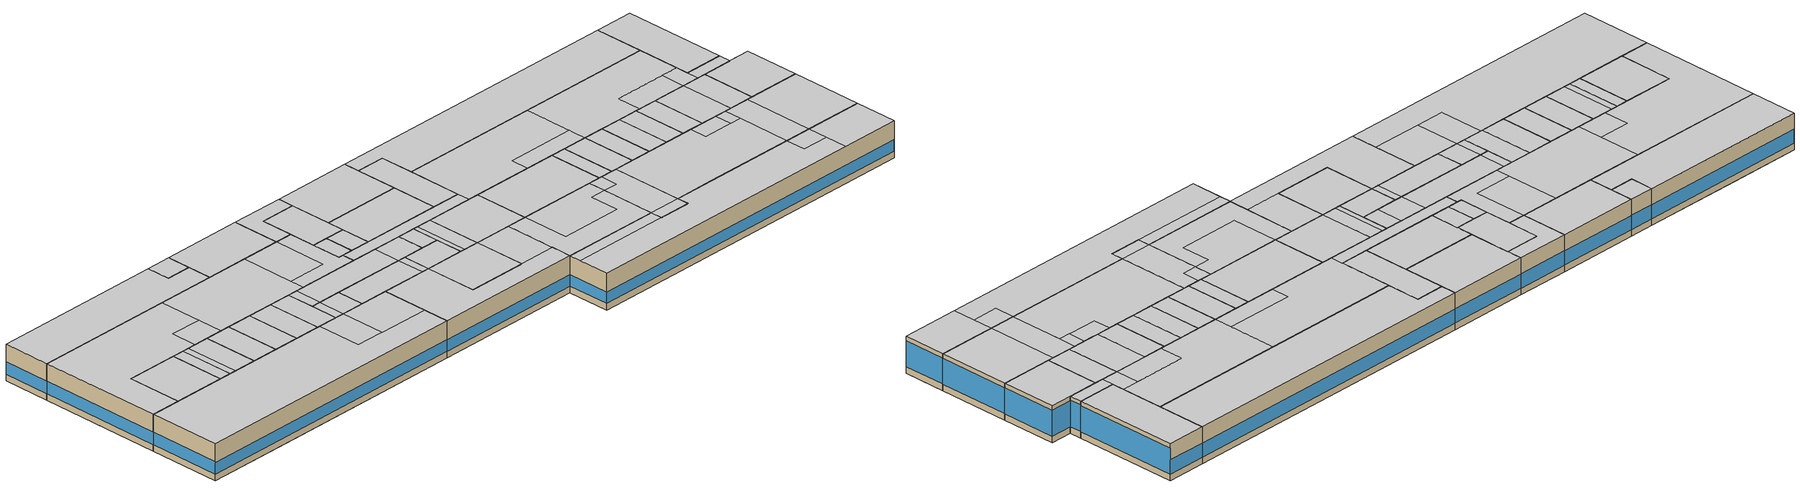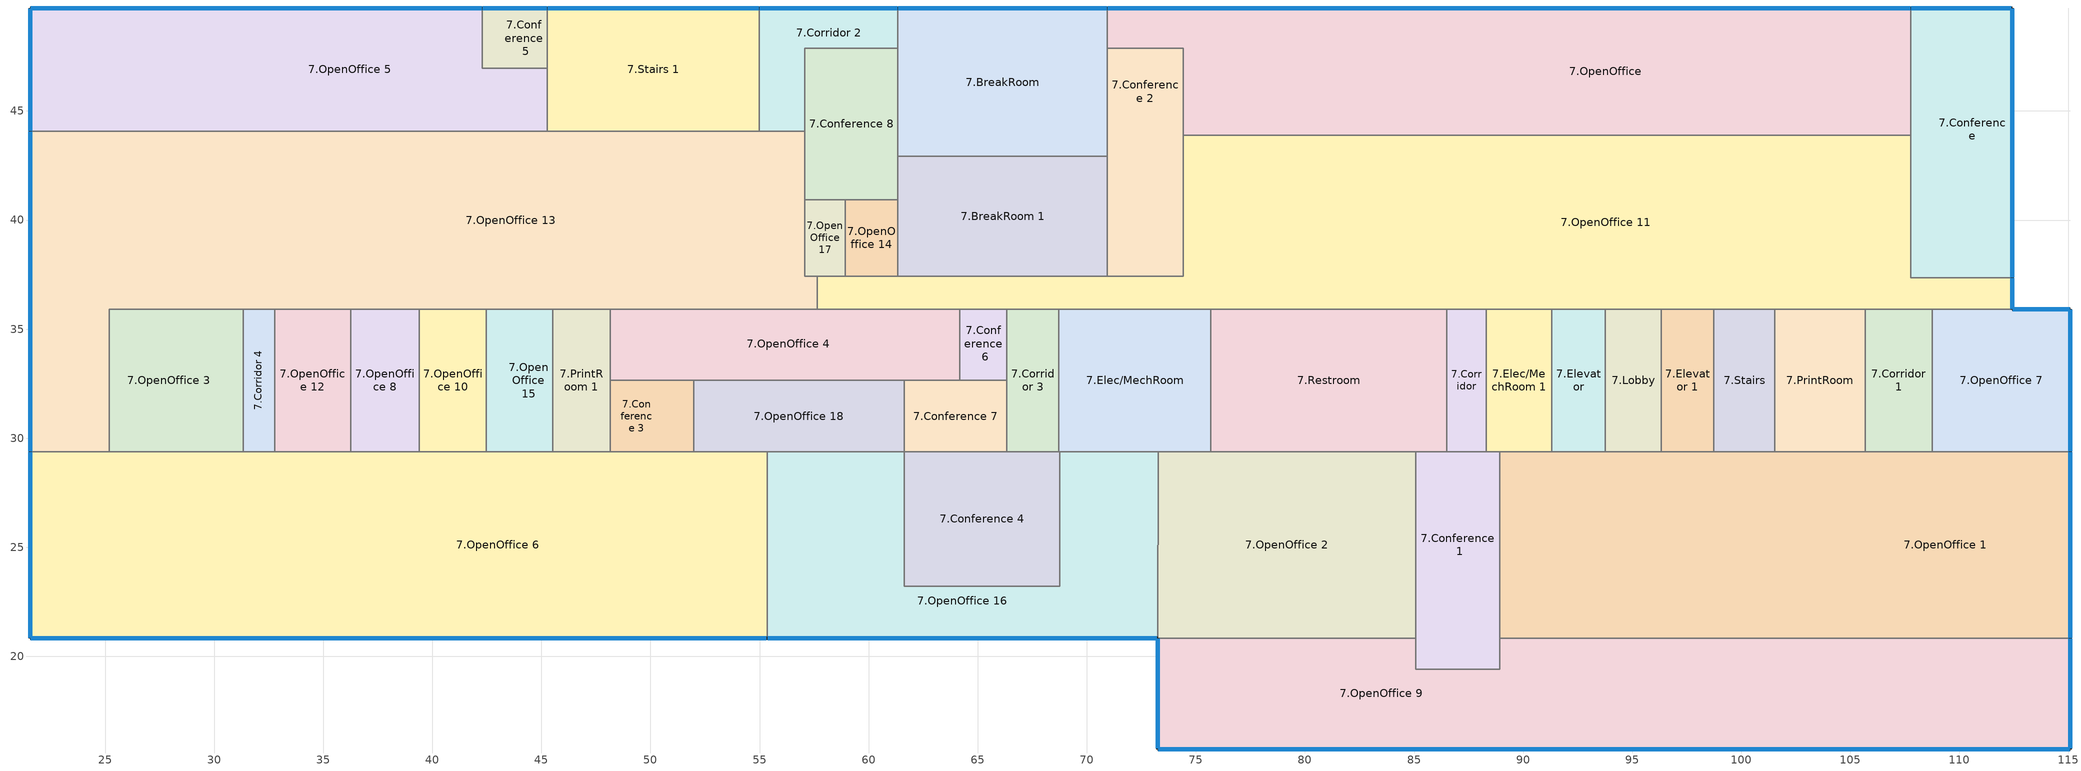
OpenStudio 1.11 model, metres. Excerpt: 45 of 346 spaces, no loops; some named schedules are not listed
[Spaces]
7.OpenOffice 9
 floor to 6.OpenOffice 19: 100.35,20.83 100.35,18.29 103.64,18.29 103.64,19.51 110.74,19.51 110.74,15.75 93.77,15.75 93.77,20.83 z27.89
 floor to 6.OpenOffice 16: 103.64,20.83 103.64,18.29 100.35,18.29 100.35,20.83 z27.89
 floor to 6.Conference: 115.08,19.51 115.08,15.75 110.74,15.75 110.74,19.51 z27.89
 floor to 6.OpenOffice 10: 85.08,20.83 85.08,19.41 93.77,19.41 93.77,15.75 73.24,15.75 73.24,20.83 z27.89; 93.77,20.83 93.77,19.41 88.93,19.41 88.93,20.83 z27.89
 floor to 6.OpenOffice 13: 115.08,20.83 115.08,19.51 103.64,19.51 103.64,20.83 z27.89
 wall outside: 73.24,20.83 73.24,15.75 115.08,15.75 115.08,20.83 z27.89:32.16
 wall to 7.Conference 1: 88.93,20.83 88.93,19.41 85.08,19.41 85.08,20.83 z27.89:32.16
 wall to 7.OpenOffice 1: 115.08,20.83 93.77,20.83 88.93,20.83 z27.89:32.16
 wall to 7.OpenOffice 2: 85.08,20.83 73.24,20.83 z27.89:32.16
 window: 115.08,15.78 115.08,20.81 z28.65:31.63; 73.27,15.75 115.05,15.75 z28.65:29.96; 73.24,20.81 73.24,15.78 z28.65:29.97
 ceiling to 8.OpenOffice 11: 115.08,15.75 115.08,20.83 108.05,20.83 108.05,15.75 z32.16; 108.05,15.75 108.05,18.48 104.85,18.48 104.85,20.83 88.93,20.83 88.93,19.41 73.24,19.41 73.24,15.75 z32.16; 85.08,19.41 85.08,20.83 73.24,20.83 73.24,19.41 z32.16
 ceiling to 8.Conference 7: 108.05,18.48 108.05,20.83 104.85,20.83 104.85,18.48 z32.16
7.Conference 1
 floor to 6.OpenOffice 10: 88.93,20.83 88.93,19.41 85.08,19.41 85.08,20.83 z27.89
 floor to 6.OpenOffice 1: 88.93,29.38 88.93,20.83 85.08,20.83 85.08,29.38 z27.89
 wall to 7.OpenOffice 2: 85.08,29.38 85.08,20.83 z27.89:32.16
 wall to 7.Restroom: 86.5,29.38 85.08,29.38 z27.89:32.16
 wall to 7.Corridor: 88.31,29.38 86.5,29.38 z27.89:32.16
 wall to 7.Elec/MechRoom 1: 88.93,29.38 88.31,29.38 z27.89:32.16
 wall to 7.OpenOffice 1: 88.93,20.83 88.93,29.38 z27.89:32.16
 ceiling to 8.OpenOffice 11: 88.93,19.41 88.93,20.83 85.08,20.83 85.08,19.41 z32.16
 ceiling to 8.OpenOffice 8: 88.93,20.83 88.93,29.38 86.85,29.38 86.85,27.24 85.08,27.24 85.08,20.83 z32.16
 ceiling to 8.Conference 5: 86.85,27.24 86.85,29.38 85.08,29.38 85.08,27.24 z32.16
7.OpenOffice 6
 floor to 6.OpenOffice 4: 55.34,29.38 55.34,20.83 30.67,20.83 30.67,29.38 z27.89
 floor to 6.OpenOffice 17: 30.67,29.38 30.67,20.83 21.57,20.83 21.57,29.38 z27.89
 wall outside: 21.57,29.38 21.57,20.83 55.34,20.83 z27.89:32.16
 wall to 7.OpenOffice 16: 55.34,20.83 55.34,29.38 z27.89:32.16
 wall to 7.OpenOffice 13: 25.19,29.38 21.57,29.38 z27.89:32.16
 wall to 7.OpenOffice 3: 31.34,29.38 30.67,29.38 25.19,29.38 z27.89:32.16
 wall to 7.Corridor 4: 32.77,29.38 31.34,29.38 z27.89:32.16
 wall to 7.OpenOffice 12: 36.26,29.38 32.77,29.38 z27.89:32.16
 wall to 7.OpenOffice 8: 39.41,29.38 36.26,29.38 z27.89:32.16
 wall to 7.OpenOffice 10: 42.47,29.38 39.41,29.38 z27.89:32.16
 wall to 7.OpenOffice 15: 45.52,29.38 42.47,29.38 z27.89:32.16
 wall to 7.PrintRoom 1: 48.14,29.38 45.52,29.38 z27.89:32.16
 wall to 7.Conference 3: 51.98,29.38 48.14,29.38 z27.89:32.16
 wall to 7.OpenOffice 18: 55.34,29.38 51.98,29.38 z27.89:32.16
 window: 21.57,29.35 21.57,20.86 z28.65:30.1; 21.6,20.83 55.32,20.83 z28.65:29.96
 ceiling to 8.OpenOffice 13: 55.34,23.98 55.34,29.38 49.26,29.38 49.26,23.98 z32.16; 55.34,20.83 55.34,23.98 45.75,23.98 45.75,29.38 21.57,29.38 21.57,20.83 z32.16
 ceiling to 8.Conference 9: 49.26,23.98 49.26,29.38 45.75,29.38 45.75,23.98 z32.16
7.OpenOffice 16
 floor to 6.OpenOffice 4: 61.62,29.38 61.62,23.22 73.25,23.22 73.24,20.83 55.34,20.83 55.34,23.5 59.58,23.5 59.58,29.38 z27.89; 73.27,29.38 73.25,23.22 68.76,23.22 68.76,29.38 z27.89
 floor to 6.Conference 6: 59.58,29.38 59.58,23.5 55.34,23.5 55.34,29.38 z27.89
 wall outside: 55.34,20.83 73.24,20.83 z27.89:32.16
 wall to 7.OpenOffice 18: 61.62,29.38 55.34,29.38 z27.89:32.16
 wall to 7.Conference 4: 68.76,29.38 68.76,23.22 61.62,23.22 61.62,29.38 z27.89:32.16
 wall to 7.Elec/MechRoom: 73.27,29.38 72.31,29.38 68.76,29.38 z27.89:32.16
 wall to 7.OpenOffice 2: 73.24,20.83 73.27,29.38 z27.89:32.16
 window: 55.37,20.83 73.22,20.83 z28.65:29.96
 ceiling to 8.OpenOffice 10: 73.25,23.21 73.27,29.38 68.76,29.38 68.76,23.22 z32.16; 73.24,20.83 73.25,23.21 68.76,23.22 61.62,23.22 61.62,29.38 55.34,29.38 55.34,20.83 z32.16
7.OpenOffice 2
 floor to 6.OpenOffice 1: 85.08,29.38 85.08,20.83 73.24,20.83 73.27,29.38 z27.89
 wall to 7.Restroom: 85.08,29.38 75.68,29.38 z27.89:32.16
 wall to 7.Elec/MechRoom: 75.68,29.38 73.27,29.38 z27.89:32.16
 ceiling to 8.OpenOffice 8: 85.08,20.83 85.08,27.24 83.2,27.24 83.2,23.74 75.68,23.74 75.68,29.38 73.27,29.38 73.24,20.83 z32.16
 ceiling to 8.Conference 5: 83.2,23.74 83.2,27.24 85.08,27.24 85.08,29.38 75.68,29.38 75.68,23.74 z32.16
7.OpenOffice 1
 floor to 6.OpenOffice 13: 115.08,29.38 115.08,20.83 103.64,20.83 103.64,29.38 z27.89
 floor to 6.OpenOffice 1: 88.93,29.38 100.35,29.38 100.35,20.83 88.93,20.83 z27.89
 floor to 6.OpenOffice 16: 103.64,29.38 103.64,20.83 100.35,20.83 100.35,29.38 z27.89
 wall outside (Spandrel Wall Const): 115.08,20.83 115.08,29.38 z27.89:32.16
 wall to 7.Elevator: 93.77,29.38 91.32,29.38 z27.89:32.16
 wall to 7.Lobby: 96.34,29.38 93.77,29.38 z27.89:32.16
 wall to 7.Elevator 1: 98.75,29.38 96.34,29.38 z27.89:32.16
 wall to 7.Stairs: 101.54,29.38 98.75,29.38 z27.89:32.16
 wall to 7.PrintRoom: 105.68,29.38 102.61,29.38 101.54,29.38 z27.89:32.16
 wall to 7.Corridor 1: 108.75,29.38 105.68,29.38 z27.89:32.16
 wall to 7.OpenOffice 7: 115.08,29.38 108.75,29.38 z27.89:32.16
 wall to 7.Elec/MechRoom 1: 91.32,29.38 88.93,29.38 z27.89:32.16
 window: 115.08,20.86 115.08,29.35 z28.65:31.63
 ceiling to 8.OpenOffice 8: 104.85,27.3 104.85,29.38 103.47,29.38 103.47,27.3 z32.16; 104.85,20.83 104.85,27.3 99.8,27.3 99.8,29.38 88.93,29.38 88.93,20.83 z32.16
 ceiling to 8.OpenOffice 6: 115.08,20.83 115.08,29.38 108.05,29.38 108.05,20.83 z32.16
 ceiling to 8.Conference 1: 103.47,27.3 103.47,29.38 99.8,29.38 99.8,27.3 z32.16
 ceiling to 8.Conference 7: 108.05,20.83 108.05,29.38 104.85,29.38 104.85,20.83 z32.16
7.Conference 4
 floor to 6.OpenOffice 4: 68.76,29.38 68.76,23.22 61.62,23.22 61.62,29.38 z27.89
 wall to 7.Elec/MechRoom: 68.76,29.38 68.73,29.38 z27.89:32.16
 wall to 7.Conference 7: 66.33,29.38 61.62,29.38 z27.89:32.16
 wall to 7.Corridor 3: 68.73,29.38 66.33,29.38 z27.89:32.16
 ceiling to 8.OpenOffice 10: 68.76,23.22 68.76,29.38 61.62,29.38 61.62,23.22 z32.16
7.OpenOffice 13
 floor to 6.OpenOffice: 34.11,35.92 35.95,35.92 32.77,35.92 z27.89
 floor to 6.OpenOffice 17: 30.13,44.08 30.13,35.92 30.67,35.92 25.19,35.92 25.19,29.38 21.57,29.38 21.57,44.08 z27.89
 floor to 6.OpenOffice 14: 57.07,44.08 57.07,37.43 57.64,37.43 57.64,35.92 35.95,35.92 34.11,35.92 30.13,35.92 30.13,44.08 z27.89
 wall outside: 21.57,44.08 21.57,29.38 z27.89:32.16
 wall to 7.Corridor 4: 31.34,35.92 32.77,35.92 z27.89:32.16
 wall to 7.OpenOffice 3: 25.19,29.38 25.19,35.92 31.34,35.92 z27.89:32.16
 wall to 7.OpenOffice 5: 45.27,44.08 21.57,44.08 z27.89:32.16
 wall to 7.Stairs 1: 54.98,44.08 45.27,44.08 z27.89:32.16
 wall to 7.Corridor 2: 57.07,44.08 54.98,44.08 z27.89:32.16
 wall to 7.Conference 8: 57.07,40.93 57.07,44.08 z27.89:32.16
 wall to 7.OpenOffice 17: 57.64,37.43 57.07,37.43 57.07,40.93 z27.89:32.16
 wall to 7.OpenOffice 11: 57.64,35.92 57.64,37.43 z27.89:32.16
 wall to 7.OpenOffice 4: 48.14,35.92 57.64,35.92 z27.89:32.16
 wall to 7.PrintRoom 1: 45.52,35.92 48.14,35.92 z27.89:32.16
 wall to 7.OpenOffice 15: 42.47,35.92 45.52,35.92 z27.89:32.16
 wall to 7.OpenOffice 10: 39.41,35.92 42.47,35.92 z27.89:32.16
 wall to 7.OpenOffice 8: 36.26,35.92 39.41,35.92 z27.89:32.16
 wall to 7.OpenOffice 12: 32.77,35.92 36.26,35.92 z27.89:32.16
 window: 21.57,44.05 21.57,29.4 z28.65:30.1
 ceiling to 8.Conference 11: 54.98,37.67 54.98,44.08 50.31,44.08 50.31,37.67 z32.16
 ceiling to 8.Corridor 1: 57.64,35.92 57.64,37.43 57.07,37.43 57.07,44.08 54.98,44.08 54.98,37.67 50.31,37.67 50.31,35.92 z32.16
 ceiling to 8.OpenOffice 12: 50.31,35.92 50.31,44.08 38.35,44.08 38.35,35.92 z32.16; 25.19,29.38 25.19,35.92 34.55,35.92 34.55,38.97 38.35,38.97 38.35,44.08 21.57,44.08 21.57,29.38 z32.16
 ceiling to 8.Conference 12: 38.35,35.92 38.35,38.97 34.55,38.97 34.55,35.92 z32.16
7.OpenOffice 3
 floor to 6.Conference 7: 31.34,35.92 31.34,29.38 30.67,29.38 30.67,35.92 z27.89
 floor to 6.OpenOffice 17: 30.67,35.92 30.67,29.38 25.19,29.38 25.19,35.92 z27.89
 wall to 7.Corridor 4: 31.34,29.38 31.34,35.92 z27.89:32.16
 ceiling to 8.OpenOffice 12: 31.34,29.38 31.34,35.92 25.19,35.92 25.19,29.38 z32.16
7.Corridor 4
 floor to 6.Conference 7: 32.77,35.92 32.77,29.38 31.34,29.38 31.34,35.92 z27.89
 wall to 7.OpenOffice 12: 32.77,29.38 32.77,35.92 z27.89:32.16
 ceiling to 8.OpenOffice 12: 32.77,29.38 32.77,35.92 31.34,35.92 31.34,29.38 z32.16
7.OpenOffice 12
 floor to 6.OpenOffice: 36.26,35.92 36.26,29.38 32.77,29.38 32.77,35.92 z27.89
 wall to 7.OpenOffice 8: 36.26,29.38 36.26,35.92 z27.89:32.16
 ceiling to 8.Conference 12: 36.26,29.38 36.26,35.92 33.57,35.92 33.57,29.38 z32.16
 ceiling to 8.OpenOffice 12: 33.57,29.38 33.57,35.92 32.77,35.92 32.77,29.38 z32.16
7.OpenOffice 8
 floor to 6.OpenOffice: 39.41,35.92 39.41,29.38 36.26,29.38 36.26,35.92 z27.89
 wall to 7.OpenOffice 10: 39.41,29.38 39.41,35.92 z27.89:32.16
 ceiling to 8.Conference 12: 39.41,29.38 39.41,35.92 36.26,35.92 36.26,29.38 z32.16
7.OpenOffice 10
 floor to 6.Conference 3: 42.47,35.92 42.47,29.38 39.41,29.38 39.41,35.92 z27.89
 wall to 7.OpenOffice 15: 42.47,29.38 42.47,35.92 z27.89:32.16
 ceiling to 8.Conference 12: 42.47,29.38 42.47,35.92 39.41,35.92 39.41,29.38 z32.16
7.OpenOffice 15
 floor to 6.Conference 3: 43.3,35.92 43.3,29.38 42.47,29.38 42.47,35.92 z27.89
 floor to 6.Storage 2: 45.52,35.92 45.52,29.38 43.3,29.38 43.3,35.92 z27.89
 wall to 7.PrintRoom 1: 45.52,29.38 45.52,35.92 z27.89:32.16
 ceiling to 8.Conference 12: 45.52,29.38 45.52,35.92 42.47,35.92 42.47,29.38 z32.16
7.PrintRoom 1
 floor to 6.PrintRoom 1: 48.14,35.92 48.14,29.38 45.52,29.38 45.52,35.92 z27.89
 wall to 7.OpenOffice 4: 48.14,32.65 48.14,35.92 z27.89:32.16
 wall to 7.Conference 3: 48.14,29.38 48.14,32.65 z27.89:32.16
 ceiling to 8.PrintRoom: 48.14,29.38 48.14,35.92 45.52,35.92 45.52,29.38 z32.16
7.Conference 3
 floor to 6.OpenOffice 6: 50.27,32.65 50.27,29.38 48.45,29.38 48.45,32.65 z27.89
 floor to 6.PrintRoom 1: 48.45,32.65 48.45,29.38 48.14,29.38 48.14,32.65 z27.89
 floor to 6.OpenOffice 15: 51.98,32.65 51.98,29.38 50.27,29.38 50.27,32.65 z27.89
 wall to 7.OpenOffice 4: 51.98,32.65 48.14,32.65 z27.89:32.16
 wall to 7.OpenOffice 18: 51.98,29.38 51.98,32.65 z27.89:32.16
 ceiling to 8.Conference 6: 51.98,29.38 51.98,32.65 49.26,32.65 49.26,29.38 z32.16
 ceiling to 8.PrintRoom: 49.26,29.38 49.26,32.65 48.14,32.65 48.14,29.38 z32.16
7.OpenOffice 18
 floor to 6.OpenOffice 15: 61.62,32.65 61.62,29.38 51.98,29.38 51.98,32.65 z27.89
 wall to 7.OpenOffice 4: 61.62,32.65 51.98,32.65 z27.89:32.16
 wall to 7.Conference 7: 61.62,29.38 61.62,32.65 z27.89:32.16
 ceiling to 8.Conference 6: 60.72,29.38 60.72,32.65 51.98,32.65 51.98,29.38 z32.16
 ceiling to 8.Conference 10: 61.62,29.38 61.62,32.65 60.72,32.65 60.72,29.38 z32.16
7.Conference 7
 floor to 6.OpenOffice 15: 66.33,32.65 66.33,29.38 61.62,29.38 61.62,32.65 z27.89
 wall to 7.OpenOffice 4: 64.19,32.65 61.62,32.65 z27.89:32.16
 wall to 7.Conference 6: 66.33,32.65 64.19,32.65 z27.89:32.16
 wall to 7.Corridor 3: 66.33,29.38 66.33,32.65 z27.89:32.16
 ceiling to 8.Conference 10: 66.33,29.38 66.33,32.65 61.62,32.65 61.62,29.38 z32.16
7.Corridor 3
 floor to 6.Corridor: 68.73,35.92 68.73,29.38 66.33,29.38 66.33,35.92 z27.89
 wall to 7.Conference 6: 66.33,35.92 66.33,32.65 z27.89:32.16
 wall to 7.OpenOffice 11: 68.73,35.92 66.33,35.92 z27.89:32.16
 wall to 7.Elec/MechRoom: 68.73,29.38 68.73,35.92 z27.89:32.16
 ceiling to 8.Corridor: 68.73,29.38 68.73,35.92 66.95,35.92 66.95,29.38 z32.16
 ceiling to 8.Conference 10: 66.95,29.38 66.95,35.92 66.33,35.92 66.33,29.38 z32.16
7.Elec/MechRoom
 floor to 6.Elec/MechRoom: 75.68,35.92 75.68,29.38 68.73,29.38 68.73,35.92 z27.89
 wall to 7.OpenOffice 11: 75.68,35.92 68.73,35.92 z27.89:32.16
 wall to 7.Restroom: 75.68,29.38 75.68,35.92 z27.89:32.16
 ceiling to 8.Elec/MechRoom 1: 75.68,29.38 75.68,35.92 68.73,35.92 68.73,29.38 z32.16
7.Restroom
 floor to 6.Restroom: 86.5,35.92 86.5,29.38 75.68,29.38 75.68,35.92 z27.89
 wall to 7.OpenOffice 11: 86.5,35.92 75.68,35.92 z27.89:32.16
 wall to 7.Corridor: 86.5,29.38 86.5,35.92 z27.89:32.16
 ceiling to 8.Restroom: 86.5,29.38 86.5,35.92 75.68,35.92 75.68,29.38 z32.16
7.Corridor
 floor to 6.Corridor 3: 88.31,35.92 88.31,29.38 86.5,29.38 86.5,35.92 z27.89
 wall to 7.OpenOffice 11: 88.31,35.92 86.5,35.92 z27.89:32.16
 wall to 7.Elec/MechRoom 1: 88.31,29.38 88.31,35.92 z27.89:32.16
 ceiling to 8.Corridor 2: 88.31,29.38 88.31,35.92 86.5,35.92 86.5,29.38 z32.16
7.Elec/MechRoom 1
 floor to 6.Elec/MechRoom 1: 91.32,35.92 91.32,29.38 88.31,29.38 88.31,35.92 z27.89
 wall to 7.Elevator: 91.32,29.38 91.32,35.92 z27.89:32.16
 wall to 7.OpenOffice 11: 91.32,35.92 88.31,35.92 z27.89:32.16
 ceiling to 8.Elec/MechRoom: 91.32,29.38 91.32,35.92 88.31,35.92 88.31,29.38 z32.16
7.Elevator
 floor to 6.Elevator: 93.77,35.92 93.77,29.38 91.32,29.38 91.32,35.92 z27.89
 wall to 7.OpenOffice 11: 93.77,35.92 91.32,35.92 z27.89:32.16
 wall to 7.Lobby: 93.77,29.38 93.77,35.92 z27.89:32.16
 ceiling to 8.Elevator 1: 93.77,29.38 93.77,35.92 91.32,35.92 91.32,29.38 z32.16
7.Lobby
 floor to 6.Lobby: 96.34,35.92 96.34,29.38 93.77,29.38 93.77,35.92 z27.89
 wall to 7.Elevator 1: 96.34,29.38 96.34,35.92 z27.89:32.16
 wall to 7.OpenOffice 11: 96.34,35.92 93.77,35.92 z27.89:32.16
 ceiling to 8.Lobby: 96.34,29.38 96.34,35.92 93.77,35.92 93.77,29.38 z32.16
7.Elevator 1
 floor to 6.Elevator 1: 98.75,35.92 98.75,29.38 96.34,29.38 96.34,35.92 z27.89
 wall to 7.Stairs: 98.75,29.38 98.75,35.92 z27.89:32.16
 wall to 7.OpenOffice 11: 98.75,35.92 96.34,35.92 z27.89:32.16
 ceiling to 8.Elevator: 98.75,29.38 98.75,35.92 96.34,35.92 96.34,29.38 z32.16
7.Stairs
 floor to 6.Stair: 101.54,35.92 101.54,29.38 98.75,29.38 98.75,35.92 z27.89
 wall to 7.PrintRoom: 101.54,29.38 101.54,35.92 z27.89:32.16
 wall to 7.OpenOffice 11: 101.54,35.92 98.75,35.92 z27.89:32.16
 ceiling to 8.Stairs 1: 101.54,29.38 101.54,35.92 98.75,35.92 98.75,29.38 z32.16
7.PrintRoom
 floor to 6.PrintRoom: 105.68,35.92 105.68,29.38 101.54,29.38 101.54,35.92 z27.89
 wall to 7.OpenOffice 11: 105.68,35.92 102.61,35.92 101.54,35.92 z27.89:32.16
 wall to 7.Corridor 1: 105.68,29.38 105.68,35.92 z27.89:32.16
 ceiling to 8.PrintRoom 1: 105.68,29.38 105.68,35.92 101.54,35.92 101.54,29.38 z32.16
7.Corridor 1
 floor to 6.OpenOffice 8: 108.75,35.92 108.75,29.38 105.68,29.38 105.68,35.92 z27.89
 wall to 7.OpenOffice 11: 108.75,35.92 105.68,35.92 z27.89:32.16
 wall to 7.OpenOffice 7: 108.75,29.38 108.75,35.92 z27.89:32.16
 ceiling to 8.Conference 8: 108.75,29.38 108.75,35.92 105.68,35.92 105.68,29.38 z32.16
7.OpenOffice 7
 floor to 6.OpenOffice 21: 115.08,35.92 115.08,29.38 108.75,29.38 108.75,35.92 z27.89
 wall outside (Spandrel Wall Const): 115.08,29.38 115.08,35.92 112.41,35.92 z27.89:32.16
 wall to 7.OpenOffice 11: 112.41,35.92 108.75,35.92 z27.89:32.16
 window: 115.05,35.92 112.44,35.92 z28.65:31.67; 115.08,29.4 115.08,35.89 z28.65:31.64
 ceiling to 8.OpenOffice 2: 115.08,29.38 115.08,35.92 108.75,35.92 108.75,29.38 z32.16
7.OpenOffice 4
 floor to 6.OpenOffice 9: 64.19,35.92 64.19,32.74 48.45,32.74 48.45,35.92 z27.89
 floor to 6.PrintRoom 1: 48.45,35.92 48.45,32.65 48.14,32.65 48.14,35.92 z27.89
 floor to 6.OpenOffice 15: 64.19,32.74 64.19,32.65 50.27,32.65 50.27,32.74 z27.89
 floor to 6.OpenOffice 6: 50.27,32.74 50.27,32.65 48.45,32.65 48.45,32.74 z27.89
 wall to 7.OpenOffice 11: 64.19,35.92 57.64,35.92 z27.89:32.16
 wall to 7.Conference 6: 64.19,32.65 64.19,32.74 64.19,35.92 z27.89:32.16
 ceiling to 8.PrintRoom: 49.26,32.65 49.26,35.92 48.14,35.92 48.14,32.65 z32.16
 ceiling to 8.Conference 6: 60.72,32.65 60.72,35.92 49.26,35.92 49.26,32.65 z32.16
 ceiling to 8.Conference 10: 64.19,32.65 64.19,35.92 60.72,35.92 60.72,32.65 z32.16
7.Conference 6
 floor to 6.Storage 1: 66.33,35.92 66.33,32.74 64.19,32.74 64.19,35.92 z27.89
 floor to 6.OpenOffice 15: 64.19,32.74 66.33,32.74 66.33,32.65 64.19,32.65 z27.89
 wall to 7.OpenOffice 11: 66.33,35.92 64.19,35.92 z27.89:32.16
 ceiling to 8.Conference 10: 66.33,32.65 66.33,35.92 64.19,35.92 64.19,32.65 z32.16
7.OpenOffice 11
 floor to 6.OpenOffice 3: 79.8,43.89 79.8,40.66 75.65,40.66 75.65,43.89 z27.89
 floor to 6.OpenOffice 11: 107.77,43.89 107.77,37.36 112.41,37.36 112.41,35.92 79.8,35.92 79.8,43.89 z27.89
 floor to 6.Corridor 2: 75.65,40.66 75.65,37.43 79.8,37.43 79.8,35.92 57.64,35.92 57.64,37.43 74.42,37.43 74.42,40.66 z27.89
 floor to 6.OpenOffice 12: 79.8,40.66 79.8,37.43 75.65,37.43 75.65,40.66 z27.89
 floor to 6.Storage: 75.65,43.89 75.65,40.66 74.42,40.66 74.42,43.89 z27.89
 wall outside (Spandrel Wall Const): 112.41,35.92 112.41,37.36 z27.89:32.16
 wall to 7.OpenOffice: 107.77,43.89 74.42,43.89 z27.89:32.16
 wall to 7.Conference: 112.41,37.36 107.77,37.36 107.77,43.89 z27.89:32.16
 wall to 7.OpenOffice 17: 58.94,37.43 57.64,37.43 z27.89:32.16
 wall to 7.OpenOffice 14: 61.34,37.43 58.94,37.43 z27.89:32.16
 wall to 7.BreakRoom 1: 70.93,37.43 61.34,37.43 z27.89:32.16
 wall to 7.Conference 2: 74.42,43.89 74.42,37.43 70.93,37.43 z27.89:32.16
 window: 112.41,35.94 112.41,37.34 z28.65:31.72
 ceiling to 8.Corridor 3: 74.42,35.92 74.42,37.43 57.64,37.43 57.64,35.92 z32.16
 ceiling to 8.OpenOffice 1: 112.41,35.92 112.41,37.36 107.77,37.36 107.77,35.92 z32.16
 ceiling to 8.OpenOffice 4: 99.23,35.92 99.23,38.83 107.77,38.83 107.77,43.89 91.32,43.89 91.32,35.92 z32.16; 107.77,35.92 107.77,38.83 105.68,38.83 105.68,35.92 z32.16; 83.01,35.92 83.01,38.06 91.32,38.06 91.32,43.89 74.42,43.89 74.42,35.92 z32.16
 ceiling to 8.Conference 4: 105.68,35.92 105.68,38.83 99.23,38.83 99.23,35.92 z32.16
 ceiling to 8.Conference 3: 91.32,35.92 91.32,38.06 83.01,38.06 83.01,35.92 z32.16
7.Conference
 floor to 6.OpenOffice 2: 108.76,49.72 108.76,43.89 107.77,43.89 107.77,49.72 z27.89
 floor to 6.Conference 1: 112.41,49.72 112.41,38.61 108.76,38.61 108.76,49.72 z27.89
 floor to 6.OpenOffice 11: 108.76,43.89 108.76,38.61 112.41,38.61 112.41,37.36 107.77,37.36 107.77,43.89 z27.89
 wall outside (Spandrel Wall Const): 112.41,37.36 112.41,49.72 107.77,49.72 z27.89:32.16
 wall to 7.OpenOffice: 107.77,49.72 107.77,43.89 z27.89:32.16
 window: 112.39,49.72 107.79,49.72 z28.65:30.3; 112.41,37.39 112.41,49.7 z28.65:31.63
 ceiling to 8.OpenOffice 1: 112.41,37.36 112.41,49.72 107.77,49.72 107.77,37.36 z32.16
7.OpenOffice 17
 floor to 6.OpenOffice 7: 58.94,40.93 58.94,37.43 57.07,37.43 57.07,40.93 z27.89
 wall to 7.Conference 8: 58.94,40.93 57.07,40.93 z27.89:32.16
 wall to 7.OpenOffice 14: 58.94,37.43 58.94,40.93 z27.89:32.16
 ceiling to 8.OpenOffice 9: 58.94,37.43 58.94,40.93 57.07,40.93 57.07,37.43 z32.16
7.OpenOffice 14
 floor to 6.OpenOffice 5: 61.34,40.93 61.34,37.43 58.94,37.43 58.94,40.93 z27.89
 wall to 7.Conference 8: 61.34,40.93 58.94,40.93 z27.89:32.16
 wall to 7.BreakRoom 1: 61.34,37.43 61.34,40.93 z27.89:32.16
 ceiling to 8.OpenOffice 3: 61.34,37.43 61.34,40.93 58.94,40.93 58.94,37.43 z32.16
7.BreakRoom 1
 floor to 6.BreakRoom: 70.93,42.93 70.93,37.43 61.34,37.43 61.34,42.93 z27.89
 wall to 7.Conference 8: 61.34,42.93 61.34,40.93 z27.89:32.16
 wall to 7.BreakRoom: 70.93,42.93 61.34,42.93 z27.89:32.16
 wall to 7.Conference 2: 70.93,37.43 70.93,42.93 z27.89:32.16
 ceiling to 8.BreakRoom: 70.93,37.43 70.93,42.93 61.34,42.93 61.34,37.43 z32.16
7.Conference 2
 floor to 6.Conference 8: 74.42,40.66 74.42,37.43 70.93,37.43 70.93,40.66 z27.89
 floor to 6.Storage: 70.93,43.89 74.42,43.89 74.42,40.66 70.93,40.66 z27.89
 floor to 6.Conference 4: 74.42,47.88 74.42,43.89 70.93,43.89 70.93,47.88 z27.89
 wall to 7.OpenOffice: 74.42,43.89 74.42,47.88 70.93,47.88 z27.89:32.16
 wall to 7.BreakRoom: 70.93,47.88 70.93,42.93 z27.89:32.16
 ceiling to 8.Conference 2: 74.42,37.43 74.42,47.88 70.93,47.88 70.93,37.43 z32.16
7.Conference 8
 floor to 6.Conference 2: 61.34,47.88 61.34,40.93 57.07,40.93 57.07,47.88 z27.89
 wall to 7.Corridor 2: 61.34,47.88 57.07,47.88 57.07,44.08 z27.89:32.16
 wall to 7.BreakRoom: 61.34,42.93 61.34,47.88 z27.89:32.16
 ceiling to 8.Conference: 61.34,40.93 61.34,47.88 57.07,47.88 57.07,40.93 z32.16
7.BreakRoom
 floor to 6.BreakRoom 1: 70.93,49.72 70.93,42.93 61.34,42.93 61.34,49.72 z27.89
 wall outside: 70.93,49.72 61.34,49.72 z27.89:32.16
 wall to 7.Corridor 2: 61.34,49.72 61.34,47.88 z27.89:32.16
 wall to 7.OpenOffice: 70.93,47.88 70.93,49.72 z27.89:32.16
 window: 70.91,49.72 61.37,49.72 z28.65:30.29
 ceiling to 8.BreakRoom 1: 70.93,42.93 70.93,49.72 61.34,49.72 61.34,42.93 z32.16
7.OpenOffice
 floor to 6.OpenOffice 2: 107.77,49.72 107.77,43.89 79.8,43.89 79.8,47.88 70.93,47.88 70.93,49.72 z27.89
 floor to 6.OpenOffice 18: 79.8,47.88 79.8,43.89 75.65,43.89 75.65,47.88 z27.89
 floor to 6.Conference 4: 75.65,47.88 75.65,43.89 74.42,43.89 74.42,47.88 z27.89
 wall outside: 107.77,49.72 70.93,49.72 z27.89:32.16
 window: 107.74,49.72 70.96,49.72 z28.65:30.28
 ceiling to 8.OpenOffice: 107.77,43.89 107.77,49.72 70.93,49.72 70.93,47.88 74.42,47.88 74.42,43.89 z32.16
7.OpenOffice 5
 floor to 6.Conference 5: 45.27,46.95 45.27,44.08 43.14,44.08 43.14,46.95 z27.89
 floor to 6.OpenOffice 17: 30.13,49.72 30.13,44.08 21.57,44.08 21.57,49.72 z27.89
 floor to 6.OpenOffice 20: 42.29,49.72 42.29,46.95 43.14,46.95 43.14,44.08 30.13,44.08 30.13,49.72 z27.89
 wall outside: 42.29,49.72 21.57,49.72 21.57,44.08 z27.89:32.16
 wall to 7.Conference 5: 45.27,46.95 42.29,46.95 42.29,49.72 z27.89:32.16
 wall to 7.Stairs 1: 45.27,44.08 45.27,46.95 z27.89:32.16
 window: 21.57,49.7 21.57,44.1 z28.65:30.1; 42.27,49.72 21.6,49.72 z28.65:30.29
 ceiling to 8.OpenOffice 7: 45.27,44.08 45.27,46.95 42.29,46.95 42.29,49.72 21.57,49.72 21.57,44.08 z32.16
7.Stairs 1
 floor to 6.Stairs: 54.98,49.72 54.98,44.08 45.27,44.08 45.27,49.72 z27.89
 wall outside: 54.98,49.72 45.27,49.72 z27.89:32.16
 wall to 7.Corridor 2: 54.98,44.08 54.98,49.72 z27.89:32.16
 wall to 7.Conference 5: 45.27,49.72 45.27,46.95 z27.89:32.16
 window: 54.96,49.72 45.3,49.72 z28.65:30.29
 ceiling to 8.Stairs: 54.98,44.08 54.98,49.72 45.27,49.72 45.27,44.08 z32.16
7.Corridor 2
 floor to 6.Corridor 1: 61.34,49.72 61.34,47.88 57.07,47.88 57.07,44.08 54.98,44.08 54.98,49.72 z27.89
 wall outside: 61.34,49.72 54.98,49.72 z27.89:32.16
 window: 61.32,49.72 55.01,49.72 z28.65:30.29
 ceiling to 8.Corridor 1: 57.07,44.08 57.07,47.88 61.34,47.88 61.34,49.72 54.98,49.72 54.98,44.08 z32.16
7.Conference 5
 floor to 6.Conference 5: 45.27,49.72 45.27,46.95 43.14,46.95 43.14,49.72 z27.89
 floor to 6.OpenOffice 20: 43.14,49.72 43.14,46.95 42.29,46.95 42.29,49.72 z27.89
 wall outside: 45.27,49.72 42.29,49.72 z27.89:32.16
 window: 45.25,49.72 42.32,49.72 z28.65:30.31
 ceiling to 8.OpenOffice 5: 45.27,46.95 45.27,49.72 42.29,49.72 42.29,46.95 z32.16
[Building]
Building 1: Space Type=OpenOffice; Default Construction Set=Proposed Construction Set; Default Schedule Set=90.1-2007 - Office - OpenOffice Schedule Set
[ClimateZones]
Climate Zone Institution Name 1=ASHRAE; Climate Zone Document Name 1=ANSI/ASHRAE Standard 169; Climate Zone Document Year 1=2006; Climate Zone Institution Name 2=CEC; Climate Zone Document Name 2=California Climate Zone Descriptions; Climate Zone Document Year 2=1995
[Site]
Denver Intl Ap: Latitude {deg}=39.83; Longitude {deg}=-104.65; Time Zone {hr}=-7; Elevation {m}=1650
[SizingPeriod:DesignDay] Barometric Pressure {Pa}=83011; Sky Clearness=0; Rain Indicator=0; Snow Indicator=0; Day of Month=21; Daylight Saving Time Indicator=0; Dry-Bulb Temperature Range Modifier Type=DefaultMultipliers
Name | Maximum Dry-Bulb Temperature {C} | Daily Dry-Bulb Temperature Range {deltaC} | Humidity Indicating Conditions at Maximum Dry-Bulb | Wind Speed {m/s} | Wind Direction {deg} | Month | Day Type | Humidity Indicating Type | Solar Model Indicator | ASHRAE Taub | ASHRAE Taud
Denver Intl Ap Ann Clg .4% Condns DP=>MDB | 19.9 | 15.2 | 16 | 4.2 | 80 | 7 | SummerDesignDay | Dewpoint | ASHRAETau | 0.424 | 2.012
Denver Intl Ap Ann Hum_n 99.6% Condns DP=>MCDB | -11.7 | 0 | -21.5 | 3.3 | 160 | 12 | WinterDesignDay | Dewpoint | ASHRAEClearSky
Denver Intl Ap Ann Htg 99.6% Condns DB | -17.4 | 0 | -17.4 | 3.3 | 160 | 12 | WinterDesignDay | Wetbulb | ASHRAEClearSky
Denver Intl Ap Ann Clg .4% Condns WB=>MDB | 27.3 | 15.2 | 18.3 | 4.2 | 80 | 7 | SummerDesignDay | Wetbulb | ASHRAETau | 0.424 | 2.012
[Construction]
ExtSlabCarpet 4in ClimateZone 1-8: MAT-CC05 4 HW CONCRETE, CP02 CARPET PAD
Exterior Door: F08 Metal surface, I01 25mm insulation board
Interior Ceiling: M11 100mm lightweight concrete, F05 Ceiling air space resistance, F16 Acoustic tile
Interior Door; Interior Partition: G05 25mm wood
Interior Floor: F16 Acoustic tile, F05 Ceiling air space resistance, M11 100mm lightweight concrete
Interior Wall: G01a 19mm gypsum board, F04 Wall air space resistance, G01a 19mm gypsum board
Interior Window: Clear 3mm
90.1-2007 Nonres 5B Skylight without Curb: Theoretical Glass [146]
VE 1-45 C: VE 1-45 WM
Spandrel Wall Const: MAT-SHEATH 1, Wall Insulation Spandrel, 1/2IN Gypsum 1
Precast Concrete Panel Wall Construction: MAT-SHEATH 1, Wall Insulation Precast concrete panels, 1/2IN Gypsum 1
R-30 Roof Construction: Roof Membrane 1, Roof Insulation [14]_R-value 30.0 (ft^2*h*R/Btu), Metal Decking 1
[Material] Thermal Absorptance=0.9
Name | Roughness | Thickness {m} | Conductivity {W/m-K} | Density {kg/m3} | Specific Heat {J/kg-K} | Solar Absorptance | Visible Absorptance
Wall Insulation Spandrel | MediumRough | 0.0508 | 0.0432 | 91 | 837 | 0.5 | 0.5
MAT-CC05 4 HW CONCRETE | Rough | 0.1016 | 1.311 | 2240 | 836.8 | 0.7 | 0.7
F08 Metal surface | Smooth | 0.0008 | 45.28 | 7824 | 500 | 0.7 | 0.7
I01 25mm insulation board | MediumRough | 0.0254 | 0.03 | 43 | 1210 | 0.7 | 0.7
M11 100mm lightweight concrete | MediumRough | 0.1016 | 0.53 | 1280 | 840 | 0.7 | 0.7
F16 Acoustic tile | MediumSmooth | 0.0191 | 0.06 | 368 | 590 | 0.7 | 0.7
G05 25mm wood | MediumSmooth | 0.0254 | 0.15 | 608 | 1630 | 0.7 | 0.7
G01a 19mm gypsum board | MediumSmooth | 0.019 | 0.16 | 800 | 1090 | 0.7 | 0.7
1/2IN Gypsum 1 | Smooth | 0.01271 | 0.16 | 784.9 | 830 | 0.92 | 0.92
Roof Membrane 1 | VeryRough | 0.0095 | 0.16 | 1121.29 | 1460 | 0.7 | 0.7
Metal Decking 1 | MediumSmooth | 0.001524 | 45.006 | 7680 | 418.4 | 0.7 | 0.3
Wall Insulation Precast concrete panels | MediumRough | 0.0949646 | 0.045 | 265 | 836.8 | 0.7 | 0.7
Roof Insulation [14]_R-value 30.0 (ft^2*h*R/Btu) | MediumRough | 0.258882 | 0.049 | 265 | 836.8 | 0.7 | 0.7
[Material:NoMass] Thermal Absorptance=0.9; Solar Absorptance=0.7
Name | Roughness | Thermal Resistance {m2-K/W} | Visible Absorptance
CP02 CARPET PAD | Smooth | 0.1 | 0.8
MAT-SHEATH 1 | Rough | 0.36256 | 0.7
[WindowMaterial:Glazing] Optical Data Type=SpectralAverage; Thickness {m}=0.003; Infrared Transmittance at Normal Incidence=0
Name | Solar Transmittance at Normal Incidence | Front Side Solar Reflectance at Normal Incidence | Back Side Solar Reflectance at Normal Incidence | Visible Transmittance at Normal Incidence | Front Side Visible Reflectance at Normal Incidence | Back Side Visible Reflectance at Normal Incidence | Front Side Infrared Hemispherical Emissivity | Back Side Infrared Hemispherical Emissivity | Conductivity {W/m-K} | Dirt Correction Factor for Solar and Visible Transmittance | Solar Diffusing
Clear 3mm | 0.837 | 0.075 | 0 | 0.898 | 0.081 | 0 | 0.84 | 0.84 | 0.9 | 1 | Yes
Theoretical Glass [146] | 0.481761 | 0.468239 | 0.468239 | 0.621562 | 0.328438 | 0.328438 | 0.9 | 0.9 | 0.03026
[WindowMaterial:SimpleGlazingSystem]
VE 1-45 WM: U-Factor {W/m2-K}=2.39623; Solar Heat Gain Coefficient=0.285; Visible Transmittance=0.336
[Material:AirGap]
Name | Thermal Resistance {m2-K/W}
F05 Ceiling air space resistance | 0.18
F04 Wall air space resistance | 0.15
[DefaultSurfaceConstructions]
Name | Floor Construction | Wall Construction | Roof Ceiling Construction
Default Surface Constructions 188 | Interior Floor | Interior Wall | Interior Ceiling
Default Surface Constructions 189 | ExtSlabCarpet 4in ClimateZone 1-8 | ExtSlabCarpet 4in ClimateZone 1-8 | ExtSlabCarpet 4in ClimateZone 1-8
Default Surface Constructions 187 adj ext wall insulation adj ext wall insulation adj roof insulation | ExtSlabCarpet 4in ClimateZone 1-8 | Precast Concrete Panel Wall Construction | R-30 Roof Construction
[DefaultSubSurfaceConstructions]
Name | Fixed Window Construction | Operable Window Construction | Door Construction | Skylight Construction | Tubular Daylight Dome Construction | Tubular Daylight Diffuser Construction
Default Sub Surface Constructions 125 | VE 1-45 C | VE 1-45 C | Exterior Door | 90.1-2007 Nonres 5B Skylight without Curb | Interior Window | Interior Window
Default Sub Surface Constructions 126 | Interior Window | Interior Window | Interior Door
[DefaultConstructionSet]
Proposed Construction Set: Default Exterior Surface Constructions=Default Surface Constructions 187 adj ext wall insulation adj ext wall insulation adj roof insulation; Default Interior Surface Constructions=Default Surface Constructions 188; Default Ground Contact Surface Constructions=Default Surface Constructions 189; Default Exterior SubSurface Constructions=Default Sub Surface Constructions 125; Default Interior SubSurface Constructions=Default Sub Surface Constructions 126; Interior Partition Construction=Interior Partition
[SpaceType] Standards Building Type=Office
Name | Default Schedule Set | Design Specification Outdoor Air Object | Standards Space Type
BreakRoom | 90.1-2007 - Office - BreakRoom Schedule Set | 90.1-2007 - Office - BreakRoom Ventilation | BreakRoom
Conference | 90.1-2007 - Office - Conference Schedule Set | 90.1-2007 - Office - Conference Ventilation | Conference
Corridor | 90.1-2007 - Office - Corridor Schedule Set | 90.1-2007 - Office - Corridor Ventilation | Corridor
Elec/MechRoom | 90.1-2007 - Office - Elec/MechRoom Schedule Set | 90.1-2007 - Office - Elec/MechRoom Ventilation | Elec/MechRoom
Lobby | 90.1-2007 - Office - Lobby Schedule Set | 90.1-2007 - Office - Lobby Ventilation | Lobby
OpenOffice | 90.1-2007 - Office - OpenOffice Schedule Set | 90.1-2007 - Office - OpenOffice Ventilation | OpenOffice
PrintRoom | 90.1-2007 - Office - PrintRoom Schedule Set | 90.1-2007 - Office - PrintRoom Ventilation | PrintRoom
Restroom | 90.1-2007 - Office - Restroom Schedule Set | 90.1-2007 - Office - Restroom Ventilation | Restroom
Stair | 90.1-2007 - Office - Stair Schedule Set | 90.1-2007 - Office - Stair Ventilation | Stair
Elevator |  |  | Corridor
Stairs | 90.1-2007 - Retail - Back_Space Schedule Set | 90.1-2007 - Retail - Back_Space Ventilation | Stair
[DefaultScheduleSet]
Name | Number of People Schedule | People Activity Level Schedule | Lighting Schedule | Electric Equipment Schedule | Infiltration Schedule
90.1-2007 - Office - BreakRoom Schedule Set; 90.1-2007 - Office - Conference Schedule Set; 90.1-2007 - Office - Corridor Schedule Set; 90.1-2007 - Office - Lobby Schedule Set; 90.1-2007 - Office - OpenOffice Schedule Set; 90.1-2007 - Office - PrintRoom Schedule Set; 90.1-2007 - Office - Restroom Schedule Set | Medium Office Bldg Occ | Medium Office Activity | Office Bldg Light | Medium Office Bldg Equip | Medium Office Infil Quarter On
90.1-2007 - Office - Elec/MechRoom Schedule Set |  |  | Office Bldg Light | Medium Office Bldg Equip | Medium Office Infil Quarter On
90.1-2007 - Office - Stair Schedule Set |  |  | Office Bldg Light |  | Medium Office Infil Quarter On
90.1-2007 - Retail - Back_Space Schedule Set | Retail Bldg Occ | Retail Activity | Retail Bldg Light | Retail Bldg Equip | Retail Infil Half On
[Lights:Definition] Design Level Calculation Method=Watts/Area
Name | Watts per Space Floor Area {W/m2}
90.1-2007 - Office - BreakRoom Lights Definition | 5.05904
90.1-2007 - Office - Conference Lights Definition | 6.78126
90.1-2007 - Office - Corridor Lights Definition | 5.27432
90.1-2007 - Office - Elec/MechRoom Lights Definition | 6.45835
90.1-2007 - Office - Lobby Lights Definition | 16.5764
90.1-2007 - Office - OpenOffice Lights Definition | 3.33681
90.1-2007 - Office - PrintRoom Lights Definition | 11.8403
90.1-2007 - Office - Restroom Lights Definition | 7.31946
90.1-2007 - Office - Stair Lights Definition | 3.65973
90.1-2007 - Retail - Back_Space Lights Definition | 8.61113
[Lights]
Name | Lights Definition | Space or SpaceType
90.1-2007 - Office - BreakRoom Lights | 90.1-2007 - Office - BreakRoom Lights Definition | BreakRoom
90.1-2007 - Office - Conference Lights | 90.1-2007 - Office - Conference Lights Definition | Conference
90.1-2007 - Office - Corridor Lights | 90.1-2007 - Office - Corridor Lights Definition | Corridor
90.1-2007 - Office - Elec/MechRoom Lights | 90.1-2007 - Office - Elec/MechRoom Lights Definition | Elec/MechRoom
90.1-2007 - Office - Lobby Lights | 90.1-2007 - Office - Lobby Lights Definition | Lobby
90.1-2007 - Office - OpenOffice Lights | 90.1-2007 - Office - OpenOffice Lights Definition | OpenOffice
90.1-2007 - Office - PrintRoom Lights | 90.1-2007 - Office - PrintRoom Lights Definition | PrintRoom
90.1-2007 - Office - Restroom Lights | 90.1-2007 - Office - Restroom Lights Definition | Restroom
90.1-2007 - Office - Stair Lights | 90.1-2007 - Office - Stair Lights Definition | Stair
90.1-2007 - Retail - Back_Space Lights 1 | 90.1-2007 - Retail - Back_Space Lights Definition | Stairs
[DesignSpecification:OutdoorAir] Outdoor Air Method=Sum
Name | Outdoor Air Flow per Person {m3/s-person} | Outdoor Air Flow per Floor Area {m3/s-m2}
90.1-2007 - Office - BreakRoom Ventilation; 90.1-2007 - Office - Conference Ventilation; 90.1-2007 - Office - Lobby Ventilation; 90.1-2007 - Office - OpenOffice Ventilation | 0.00235974 | 0.0003048
90.1-2007 - Office - Corridor Ventilation; 90.1-2007 - Office - PrintRoom Ventilation; 90.1-2007 - Office - Restroom Ventilation; 90.1-2007 - Office - Stair Ventilation |  | 0.0003048
90.1-2007 - Office - Elec/MechRoom Ventilation; 90.1-2007 - Retail - Back_Space Ventilation |  | 0.0006096
[People:Definition] Number of People Calculation Method=People/Area; Fraction Radiant=0.3
Name | People per Space Floor Area {person/m2}
90.1-2007 - Office - BreakRoom People Definition; 90.1-2007 - Office - Conference People Definition | 0.538196
90.1-2007 - Office - Corridor People Definition | 0.0107639
90.1-2007 - Office - Lobby People Definition; 90.1-2007 - Office - PrintRoom People Definition; 90.1-2007 - Office - Restroom People Definition | 0.107639
90.1-2007 - Office - OpenOffice People Definition | 0.0565105
90.1-2007 - Retail - Back_Space People Definition | 0.0358438
[People]
Name | People Definition | Space or SpaceType
90.1-2007 - Office - BreakRoom People | 90.1-2007 - Office - BreakRoom People Definition | BreakRoom
90.1-2007 - Office - Conference People | 90.1-2007 - Office - Conference People Definition | Conference
90.1-2007 - Office - Corridor People | 90.1-2007 - Office - Corridor People Definition | Corridor
90.1-2007 - Office - Lobby People | 90.1-2007 - Office - Lobby People Definition | Lobby
90.1-2007 - Office - OpenOffice People | 90.1-2007 - Office - OpenOffice People Definition | OpenOffice
90.1-2007 - Office - PrintRoom People | 90.1-2007 - Office - PrintRoom People Definition | PrintRoom
90.1-2007 - Office - Restroom People | 90.1-2007 - Office - Restroom People Definition | Restroom
90.1-2007 - Retail - Back_Space People 1 | 90.1-2007 - Retail - Back_Space People Definition | Stairs
[SpaceInfiltration:DesignFlowRate] Design Flow Rate Calculation Method=Flow/ExteriorArea; Flow per Exterior Surface Area {m3/s-m2}=0.000226568
Name | Space or SpaceType
90.1-2007 - Office - BreakRoom Infiltration | BreakRoom
90.1-2007 - Office - Conference Infiltration | Conference
90.1-2007 - Office - Corridor Infiltration | Corridor
90.1-2007 - Office - Elec/MechRoom Infiltration | Elec/MechRoom
90.1-2007 - Office - Lobby Infiltration | Lobby
90.1-2007 - Office - OpenOffice Infiltration | OpenOffice
90.1-2007 - Office - PrintRoom Infiltration | PrintRoom
90.1-2007 - Office - Restroom Infiltration | Restroom
90.1-2007 - Office - Stair Infiltration | Stair
90.1-2007 - Retail - Back_Space Infiltration 1 | Stairs
[ElectricEquipment:Definition] Design Level Calculation Method=Watts/Area
Name | Watts per Space Floor Area {W/m2}
90.1-2007 - Office - BreakRoom Electric Equipment Definition | 16.1459
90.1-2007 - Office - Conference Electric Equipment Definition | 3.98265
90.1-2007 - Office - Corridor Electric Equipment Definition | 1.72223
90.1-2007 - Office - Elec/MechRoom Electric Equipment Definition | 2.90626
90.1-2007 - Office - Lobby Electric Equipment Definition; 90.1-2007 - Office - Restroom Electric Equipment Definition | 0.753474
90.1-2007 - Office - OpenOffice Electric Equipment Definition | 7.64238
90.1-2007 - Office - PrintRoom Electric Equipment Definition | 30.0313
Elevator Load | 107.639
90.1-2007 - Retail - Back_Space Electric Equipment Definition | 5.8771
[ElectricEquipment]
Name | Electric Equipment Definition | Space or SpaceType | Schedule
90.1-2007 - Office - BreakRoom Electric Equipment | 90.1-2007 - Office - BreakRoom Electric Equipment Definition | BreakRoom
90.1-2007 - Office - Conference Electric Equipment | 90.1-2007 - Office - Conference Electric Equipment Definition | Conference
90.1-2007 - Office - Corridor Electric Equipment | 90.1-2007 - Office - Corridor Electric Equipment Definition | Corridor
90.1-2007 - Office - Elec/MechRoom Electric Equipment | 90.1-2007 - Office - Elec/MechRoom Electric Equipment Definition | Elec/MechRoom
90.1-2007 - Office - Lobby Electric Equipment | 90.1-2007 - Office - Lobby Electric Equipment Definition | Lobby
90.1-2007 - Office - OpenOffice Electric Equipment | 90.1-2007 - Office - OpenOffice Electric Equipment Definition | OpenOffice
90.1-2007 - Office - PrintRoom Electric Equipment | 90.1-2007 - Office - PrintRoom Electric Equipment Definition | PrintRoom
90.1-2007 - Office - Restroom Electric Equipment | 90.1-2007 - Office - Restroom Electric Equipment Definition | Restroom
Electric Equipment 1 | Elevator Load | Elevator | Elevator Commerical Sch
90.1-2007 - Retail - Back_Space Electric Equipment 1 | 90.1-2007 - Retail - Back_Space Electric Equipment Definition | Stairs
[ThermostatSetpoint:DualSetpoint]
Name | Heating Setpoint Temperature Schedule | Cooling Setpoint Temperature Schedule
7.Corridor Zone Thermostat; 7.Restroom Zone Thermostat; 7.OpenOffice Zone Thermostat; 7.Corridor 1 Zone Thermostat; 7.Conference Zone Thermostat; 7.OpenOffice 1 Zone Thermostat; 7.OpenOffice 2 Zone Thermostat; 7.OpenOffice 3 Zone Thermostat; 7.OpenOffice 4 Zone Thermostat; 7.Conference 1 Zone Thermostat; 7.Conference 2 Zone Thermostat; 7.OpenOffice 5 Zone Thermostat; 7.OpenOffice 6 Zone Thermostat; 7.OpenOffice 7 Zone Thermostat; 7.OpenOffice 8 Zone Thermostat; 7.Corridor 2 Zone Thermostat; 7.OpenOffice 9 Zone Thermostat; 7.BreakRoom Zone Thermostat; 7.Lobby Zone Thermostat; 7.OpenOffice 10 Zone Thermostat; 7.Conference 3 Zone Thermostat; 7.OpenOffice 11 Zone Thermostat; 7.OpenOffice 12 Zone Thermostat; 7.OpenOffice 13 Zone Thermostat; 7.Corridor 3 Zone Thermostat; 7.OpenOffice 14 Zone Thermostat; 7.OpenOffice 15 Zone Thermostat; 7.Conference 4 Zone Thermostat; 7.OpenOffice 16 Zone Thermostat; 7.PrintRoom Zone Thermostat; 7.PrintRoom 1 Zone Thermostat; 7.OpenOffice 17 Zone Thermostat; 7.Conference 5 Zone Thermostat; 7.Conference 6 Zone Thermostat; 7.Corridor 4 Zone Thermostat; 7.OpenOffice 18 Zone Thermostat; 7.Conference 7 Zone Thermostat; 7.Conference 8 Zone Thermostat; 7.BreakRoom 1 Zone Thermostat | Medium Office HtgSetp | Medium Office ClgSetp
7.Elec/MechRoom Zone Thermostat; 7.Stairs Zone Thermostat; 7.Stairs 1 Zone Thermostat; 7.Elec/MechRoom 1 Zone Thermostat | Unit Heater Htg Sch | Unit Heater Clg Sch
[Space] Building Story=7
Name | Thermal Zone | Space Type
7.OpenOffice 9 | 7.OpenOffice 9 Zone
7.Conference 1 | 7.Conference 1 Zone | Conference
7.OpenOffice 6 | 7.OpenOffice 6 Zone
7.OpenOffice 16 | 7.OpenOffice 16 Zone
7.OpenOffice 2 | 7.OpenOffice 2 Zone
7.OpenOffice 1 | 7.OpenOffice 1 Zone
7.Conference 4 | 7.Conference 4 Zone | Conference
7.OpenOffice 13 | 7.OpenOffice 13 Zone
7.OpenOffice 3 | 7.OpenOffice 3 Zone
7.Corridor 4 | 7.Corridor 4 Zone | Corridor
7.OpenOffice 12 | 7.OpenOffice 12 Zone
7.OpenOffice 8 | 7.OpenOffice 8 Zone
7.OpenOffice 10 | 7.OpenOffice 10 Zone
7.OpenOffice 15 | 7.OpenOffice 15 Zone
7.PrintRoom 1 | 7.PrintRoom 1 Zone | PrintRoom
7.Conference 3 | 7.Conference 3 Zone | Conference
7.OpenOffice 18 | 7.OpenOffice 18 Zone
7.Conference 7 | 7.Conference 7 Zone | Conference
7.Corridor 3 | 7.Corridor 3 Zone | Corridor
7.Elec/MechRoom | 7.Elec/MechRoom Zone | Elec/MechRoom
7.Restroom | 7.Restroom Zone | Restroom
7.Corridor | 7.Corridor Zone | Corridor
7.Elec/MechRoom 1 | 7.Elec/MechRoom 1 Zone | Elec/MechRoom
7.Elevator | 7.Elevator Zone | Elevator
7.Lobby | 7.Lobby Zone | Lobby
7.Elevator 1 | 7.Elevator 1 Zone | Elevator
7.Stairs | 7.Stairs Zone | Stairs
7.PrintRoom | 7.PrintRoom Zone | PrintRoom
7.Corridor 1 | 7.Corridor 1 Zone | Corridor
7.OpenOffice 7 | 7.OpenOffice 7 Zone
7.OpenOffice 4 | 7.OpenOffice 4 Zone
7.Conference 6 | 7.Conference 6 Zone | Conference
7.OpenOffice 11 | 7.OpenOffice 11 Zone
7.Conference | 7.Conference Zone | Conference
7.OpenOffice 17 | 7.OpenOffice 17 Zone
7.OpenOffice 14 | 7.OpenOffice 14 Zone
7.BreakRoom 1 | 7.BreakRoom 1 Zone | BreakRoom
7.Conference 2 | 7.Conference 2 Zone | Conference
7.Conference 8 | 7.Conference 8 Zone | Conference
7.BreakRoom | 7.BreakRoom Zone | BreakRoom
7.OpenOffice | 7.OpenOffice Zone
7.OpenOffice 5 | 7.OpenOffice 5 Zone
7.Stairs 1 | 7.Stairs 1 Zone | Stairs
7.Corridor 2 | 7.Corridor 2 Zone | Corridor
7.Conference 5 | 7.Conference 5 Zone | Conference
[BuildingStory]
7
[ThermalZone] Use Ideal Air Loads=No
Name | Thermostat
7.Corridor Zone | 7.Corridor Zone Thermostat
7.Restroom Zone | 7.Restroom Zone Thermostat
7.OpenOffice Zone | 7.OpenOffice Zone Thermostat
7.Corridor 1 Zone | 7.Corridor 1 Zone Thermostat
7.Conference Zone | 7.Conference Zone Thermostat
7.OpenOffice 1 Zone | 7.OpenOffice 1 Zone Thermostat
7.OpenOffice 2 Zone | 7.OpenOffice 2 Zone Thermostat
7.Elevator Zone; 7.Elevator 1 Zone
7.Elec/MechRoom Zone | 7.Elec/MechRoom Zone Thermostat
7.OpenOffice 3 Zone | 7.OpenOffice 3 Zone Thermostat
7.OpenOffice 4 Zone | 7.OpenOffice 4 Zone Thermostat
7.Conference 1 Zone | 7.Conference 1 Zone Thermostat
7.Conference 2 Zone | 7.Conference 2 Zone Thermostat
7.OpenOffice 5 Zone | 7.OpenOffice 5 Zone Thermostat
7.OpenOffice 6 Zone | 7.OpenOffice 6 Zone Thermostat
7.OpenOffice 7 Zone | 7.OpenOffice 7 Zone Thermostat
7.OpenOffice 8 Zone | 7.OpenOffice 8 Zone Thermostat
7.Stairs Zone | 7.Stairs Zone Thermostat
7.Corridor 2 Zone | 7.Corridor 2 Zone Thermostat
7.Stairs 1 Zone | 7.Stairs 1 Zone Thermostat
7.OpenOffice 9 Zone | 7.OpenOffice 9 Zone Thermostat
7.BreakRoom Zone | 7.BreakRoom Zone Thermostat
7.Lobby Zone | 7.Lobby Zone Thermostat
7.OpenOffice 10 Zone | 7.OpenOffice 10 Zone Thermostat
7.Conference 3 Zone | 7.Conference 3 Zone Thermostat
7.OpenOffice 11 Zone | 7.OpenOffice 11 Zone Thermostat
7.OpenOffice 12 Zone | 7.OpenOffice 12 Zone Thermostat
7.OpenOffice 13 Zone | 7.OpenOffice 13 Zone Thermostat
7.Corridor 3 Zone | 7.Corridor 3 Zone Thermostat
7.OpenOffice 14 Zone | 7.OpenOffice 14 Zone Thermostat
7.OpenOffice 15 Zone | 7.OpenOffice 15 Zone Thermostat
7.Conference 4 Zone | 7.Conference 4 Zone Thermostat
7.OpenOffice 16 Zone | 7.OpenOffice 16 Zone Thermostat
7.PrintRoom Zone | 7.PrintRoom Zone Thermostat
7.PrintRoom 1 Zone | 7.PrintRoom 1 Zone Thermostat
7.OpenOffice 17 Zone | 7.OpenOffice 17 Zone Thermostat
7.Elec/MechRoom 1 Zone | 7.Elec/MechRoom 1 Zone Thermostat
7.Conference 5 Zone | 7.Conference 5 Zone Thermostat
7.Conference 6 Zone | 7.Conference 6 Zone Thermostat
7.Corridor 4 Zone | 7.Corridor 4 Zone Thermostat
7.OpenOffice 18 Zone | 7.OpenOffice 18 Zone Thermostat
7.Conference 7 Zone | 7.Conference 7 Zone Thermostat
7.Conference 8 Zone | 7.Conference 8 Zone Thermostat
7.BreakRoom 1 Zone | 7.BreakRoom 1 Zone Thermostat
[Schedule:Ruleset]
Name | Default Day Schedule | Summer Design Day Schedule | Winter Design Day Schedule
Office Bldg Light | Office Bldg Light Default Schedule | Office Bldg Light Summer Design Day | Office Bldg Light Winter Design Day
Medium Office HtgSetp | Medium Office HtgSetp Default Schedule | Medium Office HtgSetp Summer Design Day | Medium Office HtgSetp Winter Design Day
Medium Office ClgSetp | Medium Office ClgSetp Default Schedule | Medium Office ClgSetp Summer Design Day | Medium Office ClgSetp Winter Design Day
Medium Office Bldg Occ | Medium Office Bldg Occ Default Schedule | Medium Office Bldg Occ Summer Design Day | Medium Office Bldg Occ Winter Design Day
Medium Office Activity | Medium Office Activity Default Schedule | Medium Office Activity Summer Design Day | Medium Office Activity Winter Design Day
Medium Office Infil Quarter On | Medium Office Infil Quarter On Default Schedule | Medium Office Infil Quarter On Summer Design Day | Medium Office Infil Quarter On Winter Design Day
Medium Office Bldg Equip | Medium Office Bldg Equip Default Schedule | Medium Office Bldg Equip Summer Design Day | Medium Office Bldg Equip Winter Design Day
Unit Heater Htg Sch | Schedule Day 15
Unit Heater Clg Sch | Schedule Day 16
Elevator Commerical Sch | Schedule Day 17
Retail Bldg Occ | Retail Bldg Occ Default Schedule | Retail Bldg Occ Summer Design Day | Retail Bldg Occ Winter Design Day
Retail Activity | Retail Activity Default Schedule | Retail Activity Summer Design Day | Retail Activity Winter Design Day
Retail Bldg Light | Retail Bldg Light Default Schedule | Retail Bldg Light Summer Design Day | Retail Bldg Light Winter Design Day
Retail Bldg Equip | Retail Bldg Equip Default Schedule | Retail Bldg Equip Summer Design Day | Retail Bldg Equip Winter Design Day
Retail Infil Half On | Retail Infil Half On Default Schedule | Retail Infil Half On Summer Design Day | Retail Infil Half On Winter Design Day
[Schedule:Day]
Medium Office HtgSetp Default Schedule: 6, 0, 21, 22, 0, 21, 24, 0, 21
